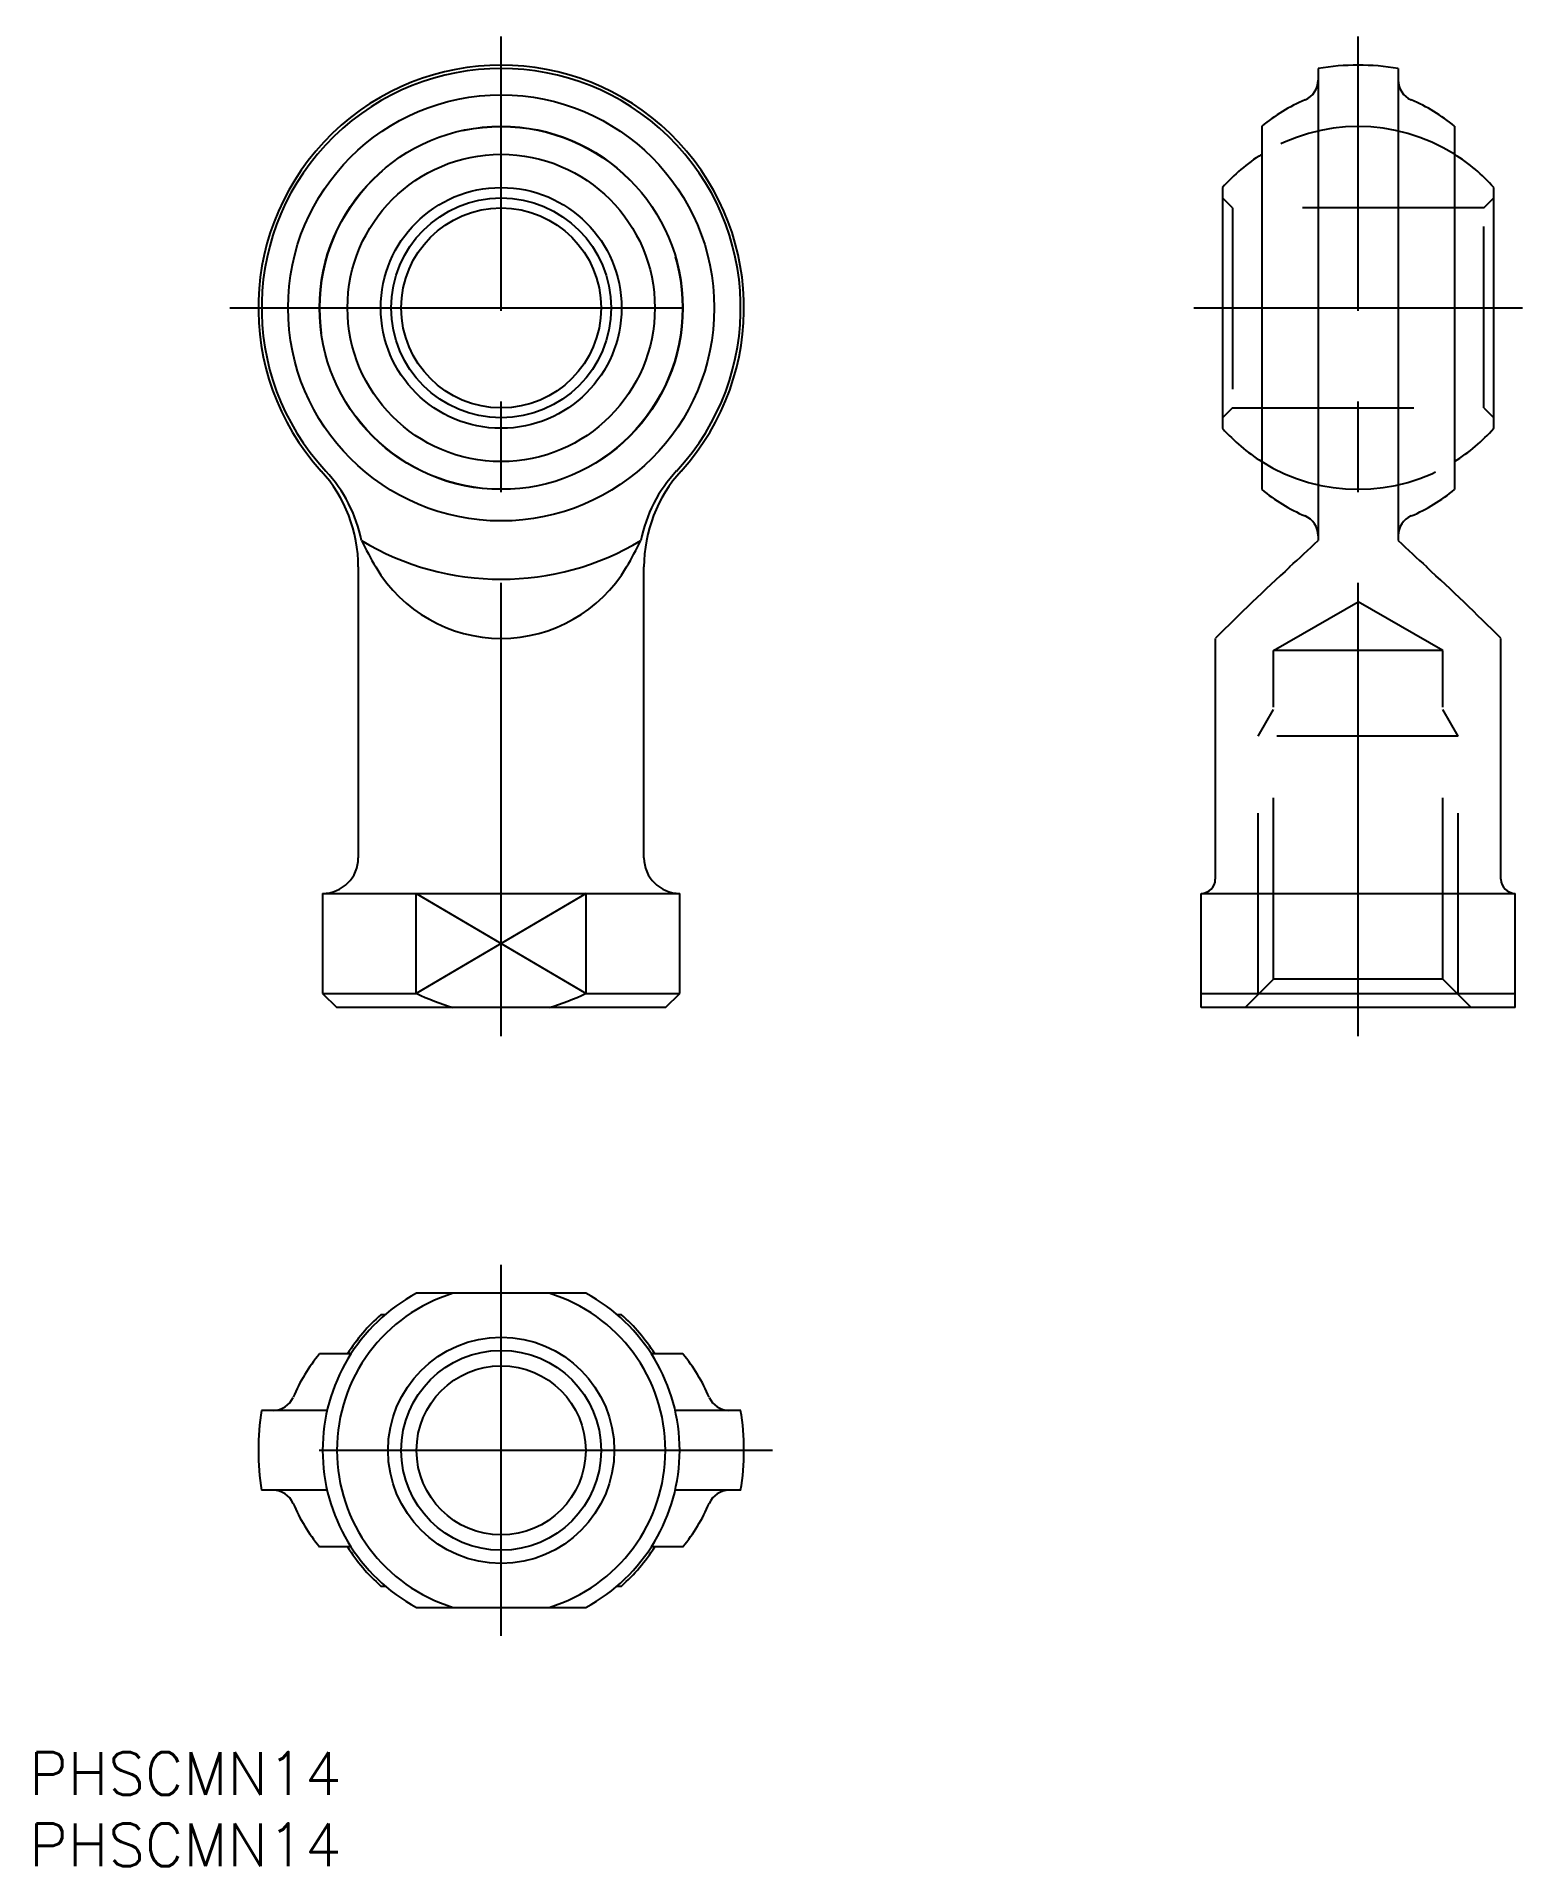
# Model space of a CAD drawing. Extents: x -33 to 72, y -29 to 99.
import ezdxf

# ---------------------------------------------------------------- set-up
doc = ezdxf.new("R2010")
doc.units = 0
doc.linetypes.add('CENTER', pattern=[50.8, 31.75, -6.35, 6.35, -6.35])
doc.linetypes.add('DASHED', pattern=[19.05, 12.7, -6.35])
doc.layers.get('0').update_dxf_attribs({"linetype": 'CONTINUOUS'})
doc.layers.add('CENTER', color=1, linetype='CENTER')
doc.styles.get("Standard").update_dxf_attribs({"font": 'txt.shx', "height": 3, "bigfont": 'bigfont.shx'})

msp = doc.modelspace()

# ---------------------------------------------------------------- linework, layer by layer
at = {"color": 7, "linetype": 'CONTINUOUS'}
for p, q in [((57.2, 96.77), (57.2, 63.71)), ((62.8, 96.77), (62.8, 63.71)), ((53.25, 92.72), (53.25, 67.28)), ((66.75, 92.72), (66.75, 67.28)), ((50.5, 88.43), (50.5, 71.57)), ((69.5, 71.57), (69.5, 88.43)), ((-10, 61.86), (-10, 41.5)), ((10, 41.5), (10, 61.86)), ((50, 56.86), (50, 40)), ((70, 40), (70, 56.86)), ((-12.5, 39), (-12.5, 32)), ((-12.5, 39), (12.5, 39)), ((-5.94, 32), (-5.94, 39)), ((5.94, 32), (5.94, 39)), ((12.5, 32), (12.5, 39)), ((49, 31), (49, 39)), ((49, 39), (71, 39)), ((71, 31), (71, 39)), ((-12.5, 32), (-5.94, 32)), ((-12.5, 32), (-11.5, 31)), ((11.5, 31), (-11.5, 31)), ((5.94, 32), (12.5, 32)), ((11.5, 31), (12.5, 32)), ((49, 32), (71, 32)), ((71, 31), (49, 31)), ((5.94, 11), (-5.94, 11)), ((-8.12, 9.5), (-8.43, 9.5)), ((8.43, 9.5), (8.12, 9.5)), ((-10.52, 6.75), (-12.72, 6.75)), ((12.72, 6.75), (10.52, 6.75)), ((-12.18, 2.8), (-16.77, 2.8)), ((16.77, 2.8), (12.18, 2.8)), ((-12.18, -2.8), (-16.77, -2.8)), ((16.77, -2.8), (12.18, -2.8)), ((-10.52, -6.75), (-12.72, -6.75)), ((12.72, -6.75), (10.52, -6.75)), ((-8.43, -9.5), (-8.12, -9.5)), ((8.12, -9.5), (8.43, -9.5)), ((-5.94, -11), (5.94, -11))]:
    msp.add_line(p, q, dxfattribs=at)
at = {"color": 3, "linetype": 'DASHED'}
for p, q in [((51.2, 87), (50.5, 87.7)), ((68.8, 87), (69.5, 87.7)), ((51.2, 87), (51.2, 73)), ((68.8, 87), (51.2, 87)), ((68.8, 73), (68.8, 87)), ((51.2, 73), (50.5, 72.3)), ((51.2, 73), (68.8, 73)), ((68.8, 73), (69.5, 72.3)), ((54.08, 56), (60, 59.42)), ((65.92, 56), (60, 59.42)), ((54.08, 33), (54.08, 56)), ((65.92, 56), (54.08, 56)), ((65.92, 33), (65.92, 56)), ((53, 50), (54.08, 51.87)), ((67, 50), (65.92, 51.87)), ((53, 31.92), (53, 50)), ((67, 50), (53, 50)), ((67, 31.92), (67, 50)), ((54.08, 33), (52.08, 31)), ((65.92, 33), (54.08, 33)), ((65.92, 33), (67.92, 31))]:
    msp.add_line(p, q, dxfattribs=at)
at = {"color": 3, "linetype": 'CONTINUOUS'}
for p, q in [((-5.94, 39), (5.94, 32)), ((5.94, 39), (-5.94, 32))]:
    msp.add_line(p, q, dxfattribs=at)
at = {"color": 7, "linetype": 'CONTINUOUS'}
for centre, radius in [((0, 80), 14.92), ((0, 80), 12.72), ((0, 80), 10.76), ((0, 80), 8.43), ((0, 80), 7.7), ((0, 80), 7), ((0, 0), 7.92), ((0, 0), 5.92)]:
    msp.add_circle(centre, radius, dxfattribs=at)
at = {"color": 3, "linetype": 'DASHED'}
msp.add_circle((0, 80), 12.7, dxfattribs=at)
at = {"color": 3, "linetype": 'CONTINUOUS'}
msp.add_circle((0, 0), 7, dxfattribs=at)
at = {"color": 7, "linetype": 'CONTINUOUS'}
for centre, radius, start, end in [((0, 80), 17, 317.7946, 222.2054), ((0, 80), 16.77, 317.0709, 222.9291), ((60, 80), 17, 80.5199, 99.4801), ((55.7, 95.95), 1.5, 293.1023, 0), ((64.3, 95.95), 1.5, 180, 246.8977), ((61.19, 83.07), 12.5, 113.1023, 129.4541), ((58.81, 83.07), 12.5, 50.5459, 66.8977), ((60, 80), 12.7, 122.1066, 138.4201), ((60, 80), 12.7, 41.5799, 57.8934), ((60, 80), 12.7, 221.5799, 237.8934), ((60, 80), 12.7, 302.1066, 318.4201), ((-20, 61.86), 10, 0, 42.2054), ((-19.57, 61.76), 9.98, 11.2462, 43.0678), ((19.56, 61.77), 9.97, 136.9122, 168.7737), ((20, 61.86), 10, 137.7946, 180), ((61.19, 76.93), 12.5, 230.5459, 246.8977), ((58.81, 76.93), 12.5, 293.1023, 309.4541), ((55.7, 64.05), 1.5, 0, 66.8977), ((64.3, 64.05), 1.5, 113.1023, 180), ((12.89, 74.8), 25.24, 206.0727, 210.8476), ((0, 80), 19, 239.0224, 300.9776), ((-12.89, 74.8), 25.24, 329.1524, 333.9273), ((-9.78, 133.87), 96.99, 312.0656, 313.6706), ((129.78, 133.87), 96.99, 226.3294, 227.9344), ((0, 67.07), 10.21, 210.6958, 329.3042), ((177.58, -70.91), 180.56, 132.6654, 134.956), ((-57.58, -70.91), 180.56, 45.044, 47.3346), ((-12.5, 41.5), 2.5, 270, 0), ((12.5, 41.5), 2.5, 180, 270), ((49, 40), 1, 270, 0), ((71, 40), 1, 180, 270), ((1.62, 47.7), 17.42, 244.2772, 253.3964), ((-1.62, 47.7), 17.42, 286.6036, 295.7228), ((0, 0), 12.5, 118.3576, 241.6424), ((0, 0), 11.5, 106.9574, 253.0426), ((0, 0), 11.5, 286.9574, 73.0426), ((0, 0), 12.5, 298.3576, 61.6424), ((0, 0), 12.7, 131.5799, 147.8934), ((0, 0), 12.7, 32.1066, 48.4201), ((-3.07, -1.19), 12.5, 140.5459, 156.8977), ((3.07, -1.19), 12.5, 23.1023, 39.4541), ((0, 0), 17, 170.5199, 189.4801), ((-15.95, 4.3), 1.5, 270, 336.8977), ((15.95, 4.3), 1.5, 203.1023, 270), ((0, 0), 17, 350.5199, 9.4801), ((-15.95, -4.3), 1.5, 23.1023, 90), ((-3.07, 1.19), 12.5, 203.1023, 219.4541), ((3.07, 1.19), 12.5, 320.5459, 336.8977), ((15.95, -4.3), 1.5, 90, 156.8977), ((0, 0), 12.7, 212.1066, 228.4201), ((0, 0), 12.7, 311.5799, 327.8934)]:
    msp.add_arc(centre, radius, start, end, dxfattribs=at)
at = {"color": 3, "linetype": 'DASHED'}
for start, end in [(57.8934, 122.1066), (237.8934, 302.1066)]:
    msp.add_arc((60, 80), 12.7, start, end, dxfattribs=at)
at = {"layer": 'CENTER', "color": 1, "linetype": 'CENTER'}
for p, q in [((0, 29), (0, 99)), ((60, 29), (60, 99)), ((-19, 80), (19, 80)), ((48.5, 80), (71.5, 80)), ((0, -13), (0, 13)), ((19, 0), (-19, 0))]:
    msp.add_line(p, q, dxfattribs=at)

# ---------------------------------------------------------------- texts
at = {"color": 7, "linetype": 'CONTINUOUS'}
for p in [(-33.04, -24.13), (-33.04, -29.13)]:
    msp.add_text('PHSCMN14', height=3, dxfattribs=at).set_placement(p)

doc.saveas('drawing.dxf')
